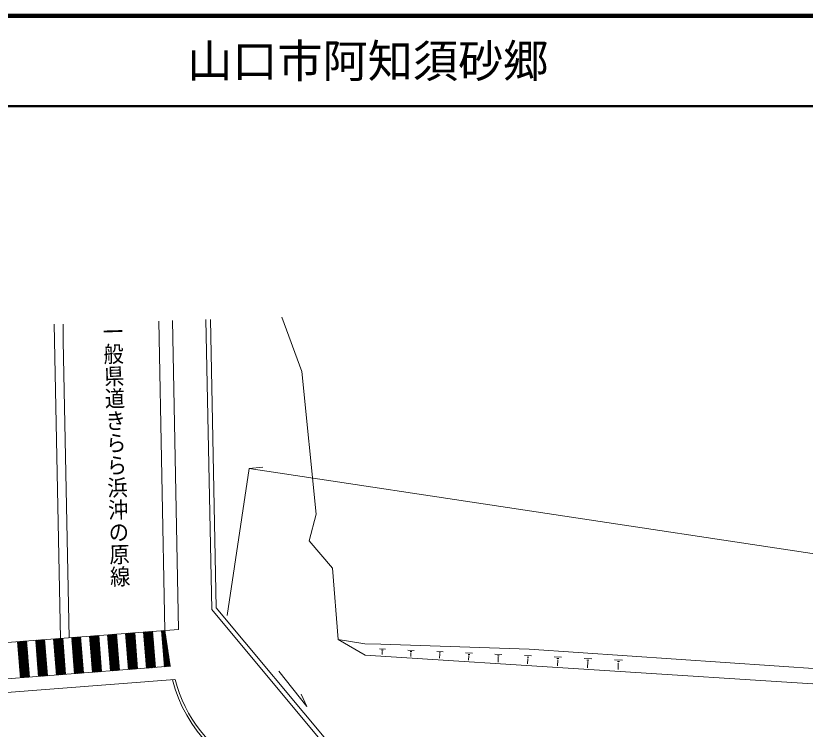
# Model space of a CAD drawing. Units: millimetres, scale not verified. Extents: x 40000 to 680000, y 20000 to 380000.
# Drawn here: x 386049 to 473475, y 300964 to 380000 of the extents above; entities that cross this region are included whole.
import ezdxf
from ezdxf.enums import TextEntityAlignment as Align

# ---------------------------------------------------------------- set-up
doc = ezdxf.new("R2010")
doc.units = ezdxf.units.MM
doc.header["$LTSCALE"] = 1000
for name, color, linetype, lineweight in [('M-BGD', 7, 'Continuous', 13), ('M-STR-HTXT', 7, 'Continuous', 13), ('M-STR-STRC', 7, 'Continuous', 13), ('M-TTL', 2, 'Continuous', 140), ('M-TTL-LINE', 7, 'Continuous', 50)]:
    doc.layers.add(name, color=color, linetype=linetype, lineweight=lineweight)
doc.layers.add('M-BGD-HTXT', color=7, linetype='Continuous')
doc.layers.add('M-TTL-TXT', color=7, linetype='Continuous')
doc.styles.add('@ＭＳ ゴシック', font='')
doc.styles.add('ＭＳ ゴシック', font='')
doc.styles.get('@ＭＳ ゴシック').set_extended_font_data('@MS Gothic')
doc.styles.get('ＭＳ ゴシック').set_extended_font_data('MS Gothic')

msp = doc.modelspace()

# ---------------------------------------------------------------- linework, layer by layer
at = {"layer": 'M-BGD'}
for p, q in [((403405, 346230), (404083, 312015)), ((407113, 346342), (407755, 314225)), ((407613, 346354), (408254, 314407)), ((415519, 346599), (417727, 340598)), ((390310, 345819), (391001, 311013)), ((391310, 345852), (391296, 343953)), ((401875, 346176), (402564, 311900)), ((401875, 346176), (402564, 311900)), ((391296, 343953), (391951, 311086)), ((417727, 340598), (419327, 324789)), ((419327, 324789), (418537, 321847)), ((418537, 321847), (421116, 318816)), ((421116, 318816), (421751, 310921)), ((407755, 314225), (421001, 298353)), ((408254, 314407), (421269, 298814)), ((421751, 310921), (424691, 310441)), ((421751, 310921), (424735, 309151)), ((424691, 310441), (426491, 310377)), ((426491, 310377), (442887, 309839)), ((426322, 309866), (426982, 309838)), ((426563, 309717), (426723, 309718)), ((426613, 309587), (426653, 309587)), ((426633, 309587), (426624, 309227)), ((429472, 309716), (430162, 309688)), ((429722, 309567), (429902, 309558)), ((432661, 309566), (433371, 309539)), ((442887, 309839), (481612, 307203)), ((424735, 309151), (496785, 304543)), ((429783, 309427), (429823, 309427)), ((429803, 309427), (429784, 309028)), ((432922, 309417), (433102, 309408)), ((432982, 309268), (433022, 309268)), ((433002, 309268), (432983, 308828)), ((435871, 309417), (436610, 309389)), ((436141, 309258), (436331, 309248)), ((436201, 309108), (436251, 309108)), ((436231, 309108), (436203, 308618)), ((439110, 309267), (439880, 309240)), ((439390, 309108), (439580, 309099)), ((439481, 308948), (439453, 308409)), ((439461, 308948), (439501, 308949)), ((442379, 309118), (443179, 309080)), ((442670, 308949), (442870, 308939)), ((442760, 308779), (442732, 308199)), ((442740, 308779), (442790, 308779)), ((445679, 308968), (446498, 308931)), ((445979, 308789), (446179, 308780)), ((446070, 308620), (446042, 307990)), ((446050, 308620), (446100, 308620)), ((448998, 308809), (449858, 308772)), ((449308, 308630), (449528, 308621)), ((452357, 308660), (453237, 308612)), ((449409, 308450), (449381, 307770)), ((449389, 308450), (449439, 308450)), ((452678, 308461), (452898, 308451)), ((452748, 308281), (452808, 308281)), ((452778, 308281), (452751, 307561)), ((415174, 307391), (418266, 303463)), ((417671, 304850), (418266, 303463))]:
    msp.add_line(p, q, dxfattribs=at)
for radius, start, end in [(16084, 194.43952, 254.74266), (15784, 194.63304, 241.11841)]:
    msp.add_arc((418963, 310462), radius, start, end, dxfattribs=at)
at = {"layer": 'M-STR-HTXT'}
for q in [(409447, 313561), (413403, 330008), (579066, 304565)]:
    msp.add_line((411904, 329843), q, dxfattribs=at)
at = {"layer": 'M-STR-STRC'}
for p, q in [((380747, 310231), (404083, 312015)), ((394229, 311263), (394532, 307276)), ((395318, 310156), (394231, 311244)), ((394237, 311161), (394347, 311270)), ((394247, 311029), (394500, 311282)), ((394257, 310898), (394653, 311294)), ((394267, 310766), (394806, 311305)), ((394277, 310635), (394959, 311317)), ((394287, 310503), (395112, 311329)), ((394297, 310372), (395231, 311306)), ((395307, 310309), (394346, 311270)), ((395295, 310462), (394477, 311280)), ((395283, 310615), (394608, 311290)), ((395272, 310768), (394740, 311300)), ((395260, 310921), (394871, 311310)), ((395249, 311074), (395003, 311320)), ((395237, 311227), (395134, 311330)), ((395229, 311337), (395531, 307349)), ((396218, 311410), (396531, 307422)), ((397310, 310272), (396222, 311360)), ((396223, 311342), (396301, 311420)), ((396234, 311211), (396454, 311431)), ((396244, 311080), (396607, 311443)), ((396254, 310949), (396760, 311455)), ((396264, 310818), (396913, 311466)), ((396275, 310686), (397066, 311478)), ((396285, 310555), (397218, 311488)), ((396295, 310424), (397228, 311357)), ((397298, 310425), (396303, 311420)), ((397287, 310578), (396435, 311430)), ((397275, 310731), (396566, 311440)), ((397264, 310884), (396698, 311450)), ((397252, 311037), (396829, 311460)), ((397240, 311190), (396960, 311470)), ((397229, 311343), (397092, 311480)), ((397217, 311493), (397520, 307505)), ((398217, 311566), (398519, 307578)), ((398218, 311550), (398236, 311568)), ((399303, 310490), (398226, 311567)), ((398228, 311418), (398389, 311579)), ((399315, 310337), (398228, 311424)), ((398238, 311287), (398542, 311591)), ((399327, 310184), (398239, 311271)), ((398248, 311156), (398695, 311603)), ((398258, 311024), (398848, 311614)), ((398268, 310893), (399001, 311626)), ((398278, 310761), (399154, 311638)), ((398288, 310630), (399222, 311564)), ((398298, 310498), (399232, 311432)), ((398308, 310367), (399242, 311301)), ((399292, 310643), (398358, 311577)), ((399280, 310796), (398489, 311587)), ((399269, 310949), (398620, 311597)), ((399257, 311102), (398752, 311607)), ((399245, 311255), (398883, 311617)), ((399234, 311408), (399015, 311627)), ((399222, 311561), (399146, 311637)), ((399216, 311639), (399519, 307651)), ((400206, 311722), (400518, 307735)), ((401297, 310581), (400210, 311668)), ((400212, 311642), (400295, 311725)), ((400222, 311511), (400448, 311737)), ((401309, 310428), (400222, 311515)), ((400233, 311380), (400601, 311748)), ((401320, 310275), (400234, 311361)), ((400243, 311249), (400754, 311760)), ((400253, 311117), (400907, 311772)), ((400263, 310986), (401060, 311783)), ((400274, 310855), (401206, 311787)), ((400284, 310724), (401216, 311656)), ((401286, 310734), (400294, 311725)), ((400294, 310593), (401226, 311524)), ((400304, 310462), (401236, 311393)), ((400315, 310331), (401246, 311261)), ((401274, 310887), (400426, 311735)), ((401262, 311040), (400557, 311745)), ((401251, 311193), (400689, 311755)), ((401239, 311346), (400820, 311765)), ((401228, 311499), (400951, 311775)), ((401216, 311652), (401083, 311785)), ((401205, 311795), (401508, 307808)), ((402204, 311869), (402507, 307881)), ((402633, 311438), (402205, 311867)), ((402207, 311830), (402252, 311875)), ((402658, 311272), (402216, 311714)), ((402217, 311698), (402405, 311886)), ((402227, 311567), (402559, 311898)), ((402683, 311105), (402228, 311560)), ((402237, 311435), (402582, 311780)), ((402708, 310939), (402239, 311407)), ((402247, 311304), (402601, 311657)), ((402733, 310773), (402251, 311254)), ((402257, 311172), (402619, 311534)), ((402267, 311041), (402637, 311411)), ((402277, 310910), (402656, 311288)), ((402608, 311604), (402332, 311881)), ((402584, 311770), (402463, 311891)), ((402564, 311900), (403157, 307933)), ((386254, 310658), (386557, 306670)), ((387342, 309564), (386254, 310651)), ((386257, 310619), (386293, 310655)), ((387354, 309411), (386266, 310498)), ((386267, 310487), (386446, 310666)), ((386277, 310356), (386599, 310678)), ((386287, 310225), (386752, 310690)), ((386297, 310093), (386905, 310701)), ((386307, 309962), (387058, 310713)), ((386317, 309830), (387211, 310725)), ((386327, 309699), (387261, 310633)), ((386337, 309567), (387271, 310501)), ((386347, 309436), (387281, 310370)), ((387330, 309717), (386385, 310662)), ((387319, 309870), (386517, 310672)), ((387307, 310023), (386648, 310682)), ((387295, 310176), (386780, 310692)), ((387284, 310329), (386911, 310702)), ((387272, 310482), (387042, 310712)), ((387261, 310635), (387174, 310722)), ((387253, 310731), (387556, 306744)), ((388253, 310804), (388555, 306817)), ((389334, 309672), (388257, 310749)), ((388260, 310706), (388368, 310813)), ((389346, 309519), (388269, 310595)), ((388270, 310574), (388521, 310825)), ((388280, 310443), (388674, 310837)), ((389357, 309365), (388280, 310442)), ((388290, 310311), (388827, 310848)), ((388300, 310180), (388980, 310860)), ((388310, 310048), (389134, 310872)), ((388320, 309917), (389245, 310842)), ((388330, 309785), (389255, 310710)), ((389322, 309825), (388336, 310811)), ((388340, 309654), (389265, 310579)), ((388350, 309523), (389275, 310447)), ((389311, 309978), (388468, 310821)), ((389299, 310131), (388599, 310831)), ((389287, 310284), (388730, 310841)), ((389276, 310437), (388862, 310851)), ((389264, 310590), (388993, 310861)), ((389252, 310743), (389124, 310871)), ((389242, 310878), (389545, 306900)), ((390242, 310961), (390544, 306973)), ((390250, 310854), (390361, 310966)), ((391337, 309768), (390250, 310856)), ((390260, 310723), (390514, 310977)), ((391349, 309615), (390261, 310703)), ((390270, 310591), (390667, 310989)), ((391360, 309462), (390273, 310550)), ((390280, 310460), (390820, 311001)), ((391372, 309309), (390284, 310397)), ((391325, 309921), (390287, 310960)), ((390290, 310329), (390973, 311012)), ((390300, 310197), (391126, 311024)), ((390309, 310066), (391244, 311000)), ((390319, 309934), (391254, 310868)), ((390329, 309803), (391264, 310737)), ((390339, 309671), (391273, 310605)), ((390349, 309540), (391283, 310474)), ((391314, 310074), (390418, 310970)), ((391302, 310227), (390550, 310980)), ((391291, 310380), (390681, 310990)), ((391279, 310533), (390812, 311000)), ((391267, 310686), (390944, 311010)), ((391256, 310840), (391075, 311020)), ((391244, 310993), (391206, 311030)), ((391241, 311034), (391544, 307046)), ((392240, 311107), (392543, 307119)), ((392243, 311070), (392286, 311113)), ((393324, 309946), (392247, 311024)), ((392253, 310939), (392439, 311124)), ((393336, 309793), (392258, 310871)), ((392263, 310807), (392592, 311136)), ((393347, 309640), (392270, 310718)), ((392273, 310676), (392745, 311148)), ((393359, 309487), (392282, 310565)), ((392283, 310544), (392898, 311160)), ((392293, 310413), (393052, 311171)), ((393371, 309334), (392293, 310412)), ((393313, 310099), (392298, 311114)), ((392303, 310281), (393205, 311183)), ((392313, 310150), (393239, 311075)), ((392323, 310018), (393248, 310944)), ((392333, 309887), (393258, 310812)), ((392343, 309755), (393268, 310681)), ((392353, 309624), (393278, 310550)), ((392363, 309493), (393288, 310418)), ((393301, 310252), (392430, 311124)), ((393289, 310405), (392561, 311134)), ((393278, 310558), (392692, 311144)), ((393266, 310711), (392824, 311154)), ((393255, 310864), (392955, 311164)), ((393243, 311017), (393086, 311174)), ((393231, 311170), (393218, 311184)), ((393230, 311190), (393532, 307203)), ((395330, 310003), (394242, 311091)), ((395341, 309850), (394254, 310938)), ((395353, 309697), (394266, 310785)), ((395365, 309544), (394277, 310632)), ((395376, 309391), (394289, 310479)), ((394307, 310241), (395241, 311175)), ((394317, 310109), (395251, 311043)), ((394327, 309978), (395261, 310912)), ((394337, 309846), (395271, 310780)), ((394347, 309715), (395281, 310649)), ((394357, 309583), (395291, 310517)), ((394367, 309452), (395301, 310386)), ((397322, 310119), (396234, 311206)), ((397333, 309966), (396246, 311053)), ((397345, 309813), (396258, 310900)), ((397357, 309660), (396270, 310746)), ((397368, 309507), (396282, 310593)), ((397380, 309354), (396294, 310439)), ((396306, 310293), (397238, 311225)), ((396316, 310162), (397248, 311094)), ((396326, 310031), (397258, 310962)), ((396336, 309900), (397268, 310831)), ((396347, 309769), (397278, 310699)), ((396357, 309637), (397288, 310568)), ((396367, 309506), (397298, 310437)), ((399338, 310031), (398251, 311118)), ((399350, 309877), (398262, 310965)), ((399362, 309724), (398274, 310812)), ((399373, 309571), (398286, 310659)), ((399385, 309418), (398297, 310506)), ((398318, 310235), (399252, 311170)), ((398328, 310104), (399262, 311038)), ((398338, 309973), (399272, 310907)), ((398348, 309841), (399282, 310775)), ((398358, 309710), (399292, 310644)), ((398368, 309578), (399302, 310512)), ((398378, 309447), (399312, 310381)), ((401332, 310122), (400246, 311208)), ((401344, 309969), (400258, 311054)), ((401355, 309816), (400270, 310901)), ((401367, 309662), (400282, 310747)), ((401379, 309509), (400294, 310594)), ((401390, 309356), (400306, 310440)), ((400325, 310200), (401256, 311130)), ((400335, 310068), (401266, 310999)), ((400346, 309937), (401276, 310867)), ((400356, 309806), (401285, 310736)), ((400366, 309675), (401295, 310604)), ((400376, 309544), (401305, 310473)), ((402757, 310607), (402263, 311101)), ((402782, 310440), (402274, 310948)), ((402807, 310274), (402286, 310795)), ((402287, 310778), (402674, 311165)), ((402297, 310647), (402692, 311042)), ((402832, 310108), (402298, 310642)), ((402307, 310515), (402711, 310919)), ((402857, 309942), (402309, 310489)), ((402317, 310384), (402729, 310796)), ((402327, 310252), (402748, 310673)), ((402337, 310121), (402766, 310550)), ((402347, 309989), (402784, 310427)), ((387365, 309258), (386278, 310345)), ((387377, 309105), (386289, 310192)), ((387388, 308952), (386301, 310039)), ((387400, 308799), (386312, 309886)), ((387412, 308646), (386324, 309733)), ((387423, 308493), (386336, 309580)), ((386357, 309304), (387291, 310238)), ((386367, 309173), (387301, 310107)), ((386377, 309042), (387311, 309976)), ((386387, 308910), (387321, 309844)), ((386397, 308779), (387331, 309713)), ((386407, 308647), (387341, 309581)), ((389369, 309212), (388292, 310289)), ((389380, 309059), (388303, 310136)), ((389392, 308906), (388315, 309983)), ((389404, 308753), (388327, 309830)), ((389415, 308600), (388338, 309677)), ((389427, 308447), (388350, 309524)), ((388360, 309391), (389285, 310316)), ((388370, 309260), (389295, 310185)), ((388380, 309128), (389305, 310053)), ((388390, 308997), (389315, 309922)), ((388400, 308865), (389325, 309790)), ((388410, 308734), (389335, 309659)), ((388420, 308602), (389345, 309527)), ((391383, 309156), (390296, 310244)), ((391395, 309003), (390308, 310091)), ((391407, 308850), (390319, 309938)), ((391418, 308697), (390331, 309785)), ((391430, 308544), (390342, 309631)), ((390359, 309408), (391293, 310343)), ((390369, 309277), (391303, 310211)), ((390379, 309146), (391313, 310080)), ((390389, 309014), (391323, 309948)), ((390399, 308883), (391333, 309817)), ((390409, 308751), (391343, 309685)), ((390419, 308620), (391353, 309554)), ((393382, 309181), (392305, 310258)), ((393394, 309028), (392316, 310105)), ((393405, 308875), (392328, 309952)), ((393417, 308722), (392340, 309799)), ((393429, 308569), (392351, 309646)), ((393440, 308416), (392363, 309493)), ((392373, 309361), (393298, 310287)), ((392383, 309230), (393308, 310155)), ((392393, 309098), (393318, 310024)), ((392403, 308967), (393328, 309892)), ((392413, 308835), (393338, 309761)), ((392423, 308704), (393348, 309629)), ((392433, 308572), (393358, 309498)), ((395388, 309238), (394300, 310326)), ((395399, 309085), (394312, 310172)), ((395411, 308932), (394324, 310019)), ((395423, 308779), (394335, 309866)), ((395434, 308626), (394347, 309713)), ((395446, 308473), (394358, 309560)), ((394377, 309320), (395311, 310254)), ((394387, 309189), (395321, 310123)), ((394397, 309057), (395331, 309992)), ((394407, 308926), (395341, 309860)), ((394417, 308795), (395351, 309729)), ((394427, 308663), (395361, 309597)), ((397391, 309200), (396306, 310286)), ((397403, 309047), (396318, 310132)), ((397415, 308894), (396330, 309979)), ((397426, 308741), (396342, 309825)), ((397438, 308588), (396354, 309672)), ((397449, 308435), (396366, 309518)), ((396378, 309375), (397308, 310305)), ((396388, 309244), (397318, 310174)), ((396398, 309113), (397328, 310042)), ((396408, 308982), (397337, 309911)), ((396419, 308851), (397347, 309779)), ((396429, 308719), (397357, 309648)), ((396439, 308588), (397367, 309516)), ((399396, 309265), (398309, 310353)), ((399408, 309112), (398321, 310200)), ((399420, 308959), (398332, 310047)), ((399431, 308806), (398344, 309894)), ((399443, 308653), (398355, 309741)), ((399454, 308500), (398367, 309588)), ((398388, 309315), (399322, 310249)), ((398398, 309184), (399332, 310118)), ((398408, 309052), (399342, 309986)), ((398418, 308921), (399352, 309855)), ((398428, 308790), (399362, 309724)), ((398438, 308658), (399372, 309592)), ((401402, 309203), (400318, 310287)), ((401413, 309050), (400330, 310134)), ((401425, 308897), (400342, 309980)), ((401437, 308744), (400354, 309827)), ((401448, 308591), (400366, 309673)), ((401460, 308438), (400378, 309520)), ((400387, 309413), (401315, 310341)), ((400397, 309282), (401325, 310210)), ((400407, 309150), (401335, 310078)), ((400418, 309019), (401345, 309947)), ((400428, 308888), (401355, 309816)), ((400438, 308757), (401365, 309684)), ((400448, 308626), (401375, 309553)), ((402882, 309775), (402321, 310336)), ((402906, 309609), (402332, 310183)), ((402931, 309443), (402344, 310030)), ((402956, 309277), (402356, 309877)), ((402357, 309858), (402803, 310304)), ((402367, 309727), (402821, 310181)), ((402981, 309110), (402367, 309724)), ((402377, 309595), (402839, 310057)), ((403006, 308944), (402379, 309571)), ((402387, 309464), (402858, 309934)), ((402397, 309332), (402876, 309811)), ((402407, 309201), (402895, 309688)), ((402417, 309069), (402913, 309565)), ((387435, 308340), (386347, 309427)), ((387446, 308187), (386359, 309274)), ((387458, 308033), (386371, 309121)), ((387470, 307880), (386382, 308968)), ((387481, 307727), (386394, 308815)), ((387493, 307574), (386405, 308662)), ((386416, 308516), (387351, 309450)), ((386426, 308384), (387361, 309318)), ((386436, 308253), (387371, 309187)), ((386446, 308121), (387381, 309055)), ((386456, 307990), (387390, 308924)), ((386466, 307858), (387400, 308793)), ((386476, 307727), (387410, 308661)), ((389439, 308294), (388362, 309371)), ((389450, 308141), (388373, 309218)), ((389462, 307988), (388385, 309065)), ((389474, 307835), (388396, 308912)), ((389485, 307682), (388408, 308759)), ((388430, 308471), (389355, 309396)), ((388440, 308340), (389365, 309265)), ((388450, 308208), (389375, 309133)), ((388460, 308077), (389385, 309002)), ((388470, 307945), (389395, 308870)), ((388480, 307814), (389405, 308739)), ((391442, 308391), (390354, 309478)), ((391453, 308238), (390366, 309325)), ((391465, 308085), (390377, 309172)), ((391476, 307932), (390389, 309019)), ((391488, 307779), (390400, 308866)), ((391500, 307626), (390412, 308713)), ((390429, 308488), (391363, 309422)), ((390439, 308357), (391373, 309291)), ((390449, 308225), (391383, 309160)), ((390459, 308094), (391393, 309028)), ((390469, 307963), (391403, 308897)), ((390479, 307831), (391413, 308765)), ((390489, 307700), (391423, 308634)), ((393452, 308263), (392374, 309340)), ((393464, 308110), (392386, 309187)), ((393475, 307957), (392398, 309034)), ((393487, 307804), (392409, 308881)), ((393498, 307651), (392421, 308728)), ((392443, 308441), (393368, 309366)), ((392453, 308310), (393378, 309235)), ((392463, 308178), (393388, 309104)), ((392473, 308047), (393398, 308972)), ((392483, 307915), (393408, 308841)), ((392493, 307784), (393418, 308709)), ((395458, 308320), (394370, 309407)), ((395469, 308167), (394382, 309254)), ((395481, 308014), (394393, 309101)), ((395492, 307861), (394405, 308948)), ((395504, 307708), (394417, 308795)), ((395516, 307555), (394428, 308642)), ((394436, 308532), (395371, 309466)), ((394446, 308400), (395381, 309334)), ((394456, 308269), (395391, 309203)), ((394466, 308137), (395401, 309071)), ((394476, 308006), (395410, 308940)), ((394486, 307874), (395420, 308809)), ((394496, 307743), (395430, 308677)), ((397461, 308282), (396378, 309365)), ((397473, 308129), (396390, 309212)), ((397484, 307976), (396402, 309058)), ((397496, 307823), (396414, 308905)), ((397508, 307670), (396426, 308751)), ((396450, 308457), (397377, 309385)), ((396460, 308326), (397387, 309254)), ((396470, 308195), (397397, 309122)), ((396480, 308064), (397407, 308991)), ((396491, 307933), (397417, 308859)), ((396501, 307801), (397427, 308728)), ((399466, 308347), (398379, 309435)), ((399478, 308194), (398390, 309282)), ((399489, 308041), (398402, 309129)), ((399501, 307888), (398413, 308976)), ((399513, 307735), (398425, 308823)), ((399456, 307651), (398437, 308669)), ((398447, 308527), (399382, 309461)), ((398457, 308395), (399392, 309329)), ((398467, 308264), (399402, 309198)), ((398477, 308132), (399412, 309066)), ((398487, 308001), (399421, 308935)), ((398497, 307869), (399431, 308803)), ((398507, 307738), (399441, 308672)), ((401471, 308285), (400390, 309366)), ((401483, 308132), (400402, 309213)), ((401495, 307979), (400414, 309059)), ((401506, 307826), (400426, 308906)), ((401393, 307798), (400438, 308752)), ((400459, 308495), (401385, 309421)), ((400469, 308364), (401395, 309290)), ((400479, 308232), (401405, 309158)), ((400490, 308101), (401415, 309027)), ((400500, 307970), (401425, 308895)), ((400510, 307839), (401435, 308764)), ((400546, 307734), (401445, 308633)), ((403031, 308778), (402390, 309418)), ((403055, 308612), (402402, 309265)), ((403080, 308445), (402414, 309112)), ((403105, 308279), (402425, 308959)), ((402427, 308938), (402931, 309442)), ((402437, 308806), (402950, 309319)), ((403130, 308113), (402437, 308806)), ((402447, 308675), (402968, 309196)), ((403155, 307947), (402449, 308653)), ((402457, 308543), (402986, 309073)), ((402467, 308412), (403005, 308950)), ((402477, 308281), (403023, 308827)), ((402487, 308149), (403042, 308704)), ((380600, 306212), (403157, 307933)), ((387505, 307421), (386417, 308509)), ((387516, 307268), (386429, 308356)), ((387528, 307115), (386440, 308203)), ((387539, 306962), (386452, 308050)), ((387551, 306809), (386463, 307897)), ((387482, 306737), (386475, 307744)), ((386486, 307596), (387420, 308530)), ((386496, 307464), (387430, 308398)), ((386506, 307333), (387440, 308267)), ((386516, 307201), (387450, 308135)), ((386526, 307070), (387460, 308004)), ((386536, 306938), (387470, 307872)), ((389497, 307529), (388420, 308606)), ((389509, 307376), (388431, 308453)), ((389520, 307223), (388443, 308300)), ((389532, 307070), (388454, 308147)), ((389543, 306916), (388466, 307994)), ((389433, 306886), (388478, 307841)), ((388490, 307682), (389415, 308607)), ((388500, 307551), (389425, 308476)), ((388510, 307419), (389435, 308345)), ((388520, 307288), (389445, 308213)), ((388530, 307157), (389455, 308082)), ((388540, 307025), (389465, 307950)), ((388550, 306894), (389475, 307819)), ((391511, 307473), (390424, 308560)), ((391523, 307320), (390435, 308407)), ((391534, 307167), (390447, 308254)), ((391515, 307045), (390459, 308101)), ((391384, 307035), (390470, 307948)), ((391252, 307025), (390482, 307795)), ((390499, 307568), (391433, 308502)), ((390509, 307437), (391443, 308371)), ((390519, 307305), (391453, 308239)), ((390529, 307174), (391463, 308108)), ((390539, 307042), (391473, 307977)), ((390614, 306976), (391483, 307845)), ((393510, 307498), (392433, 308575)), ((393522, 307345), (392444, 308422)), ((393527, 307198), (392456, 308269)), ((393395, 307188), (392467, 308116)), ((393264, 307178), (392479, 307963)), ((393133, 307168), (392491, 307810)), ((392503, 307652), (393428, 308578)), ((392513, 307521), (393438, 308446)), ((392523, 307389), (393448, 308315)), ((392532, 307258), (393458, 308183)), ((392542, 307127), (393468, 308052)), ((392692, 307134), (393478, 307921)), ((392845, 307146), (393488, 307789)), ((395527, 307402), (394440, 308489)), ((395443, 307344), (394451, 308336)), ((395312, 307334), (394463, 308183)), ((395180, 307324), (394475, 308030)), ((395049, 307314), (394486, 307877)), ((394506, 307612), (395440, 308546)), ((394516, 307480), (395450, 308414)), ((394526, 307349), (395460, 308283)), ((394599, 307280), (395470, 308151)), ((394752, 307292), (395480, 308020)), ((394905, 307303), (395490, 307888)), ((395058, 307315), (395500, 307757)), ((397519, 307517), (396438, 308598)), ((397401, 307494), (396451, 308444)), ((397270, 307484), (396463, 308291)), ((397138, 307474), (396475, 308137)), ((397007, 307464), (396487, 307984)), ((396875, 307454), (396499, 307830)), ((396511, 307670), (397437, 308596)), ((396521, 307539), (397447, 308465)), ((396553, 307429), (397457, 308333)), ((396706, 307441), (397467, 308202)), ((396859, 307452), (397477, 308071)), ((397012, 307464), (397487, 307939)), ((397165, 307476), (397497, 307808)), ((399324, 307641), (398448, 308516)), ((399193, 307630), (398460, 308363)), ((399061, 307620), (398471, 308210)), ((398930, 307610), (398483, 308057)), ((398799, 307600), (398495, 307904)), ((398667, 307590), (398506, 307751)), ((398517, 307606), (399451, 308541)), ((398641, 307588), (399461, 308409)), ((398794, 307600), (399471, 308278)), ((398947, 307612), (399481, 308146)), ((399100, 307623), (399491, 308015)), ((399253, 307635), (399501, 307883)), ((399406, 307647), (399511, 307752)), ((401261, 307788), (400451, 308599)), ((401130, 307778), (400463, 308446)), ((400998, 307768), (400475, 308292)), ((400867, 307758), (400487, 308139)), ((400736, 307748), (400499, 307985)), ((400604, 307738), (400511, 307832)), ((400699, 307745), (401455, 308501)), ((400853, 307757), (401465, 308370)), ((401006, 307769), (401475, 308238)), ((401159, 307781), (401485, 308107)), ((401312, 307792), (401495, 307975)), ((401465, 307804), (401505, 307844)), ((403036, 307924), (402460, 308500)), ((402905, 307914), (402472, 308347)), ((402773, 307904), (402483, 308194)), ((402642, 307894), (402495, 308041)), ((402497, 308018), (403060, 308581)), ((402507, 307886), (403078, 308458)), ((402511, 307884), (402507, 307888)), ((402657, 307895), (403097, 308335)), ((402810, 307906), (403115, 308212)), ((402963, 307918), (403133, 308089)), ((403116, 307930), (403152, 307966)), ((387351, 306727), (386487, 307591)), ((387219, 306717), (386498, 307438)), ((387088, 306707), (386510, 307285)), ((386956, 306697), (386522, 307132)), ((386825, 306687), (386533, 306978)), ((386546, 306807), (387480, 307741)), ((386556, 306675), (387490, 307610)), ((386699, 306677), (387500, 307478)), ((386852, 306689), (387510, 307347)), ((387005, 306700), (387520, 307215)), ((387158, 306712), (387530, 307084)), ((387312, 306724), (387540, 306952)), ((389301, 306876), (388489, 307688)), ((389170, 306866), (388501, 307535)), ((389039, 306856), (388512, 307382)), ((388907, 306846), (388524, 307229)), ((388776, 306836), (388536, 307076)), ((388644, 306826), (388547, 306923)), ((388621, 306824), (389485, 307688)), ((388774, 306835), (389495, 307556)), ((388927, 306847), (389505, 307425)), ((389080, 306859), (389515, 307293)), ((389233, 306870), (389525, 307162)), ((389387, 306882), (389535, 307030)), ((389540, 306894), (389545, 306899)), ((391121, 307015), (390493, 307642)), ((390990, 307004), (390505, 307489)), ((390858, 306994), (390517, 307336)), ((390727, 306984), (390528, 307183)), ((390595, 306974), (390540, 307030)), ((390767, 306987), (391493, 307714)), ((390920, 306999), (391503, 307582)), ((391073, 307011), (391513, 307451)), ((391226, 307023), (391523, 307319)), ((391379, 307034), (391533, 307188)), ((391532, 307046), (391543, 307056)), ((393001, 307158), (392502, 307657)), ((392870, 307148), (392514, 307504)), ((392738, 307138), (392525, 307351)), ((392607, 307128), (392537, 307198)), ((392998, 307158), (393498, 307658)), ((393151, 307169), (393508, 307526)), ((393304, 307181), (393518, 307395)), ((393457, 307193), (393528, 307263)), ((394917, 307304), (394498, 307724)), ((394786, 307294), (394509, 307571)), ((394655, 307284), (394521, 307418)), ((395211, 307327), (395510, 307626)), ((395364, 307338), (395520, 307494)), ((395518, 307350), (395530, 307363)), ((396744, 307444), (396511, 307677)), ((396613, 307434), (396523, 307524)), ((397318, 307487), (397507, 307676)), ((397471, 307499), (397517, 307545)), ((398536, 307580), (398518, 307598)), ((379056, 304587), (403681, 306465)), ((386694, 306677), (386545, 306825)), ((386562, 306667), (386556, 306672)), ((387465, 306735), (387550, 306821))]:
    msp.add_line(p, q, dxfattribs=at)
at = {"layer": 'M-TTL'}
msp.add_line((680000, 380000), (40000, 380000), dxfattribs=at)
at = {"layer": 'M-TTL-LINE'}
msp.add_line((40000, 370000), (680000, 370000), dxfattribs=at)

# ---------------------------------------------------------------- texts
at = {"layer": 'M-BGD-HTXT', "style": '@ＭＳ ゴシック', "width": 1.1}
msp.add_text('一般県道きらら浜沖の原線', height=1645, rotation=271.674, dxfattribs=at).set_placement((396293, 316617), align=Align.BOTTOM_RIGHT)
at = {"layer": 'M-TTL-TXT', "style": 'ＭＳ ゴシック'}
msp.add_text('山口市阿知須砂郷', height=3666, dxfattribs=at).set_placement((405024, 375000), align=Align.MIDDLE_LEFT)

doc.saveas('drawing.dxf')
